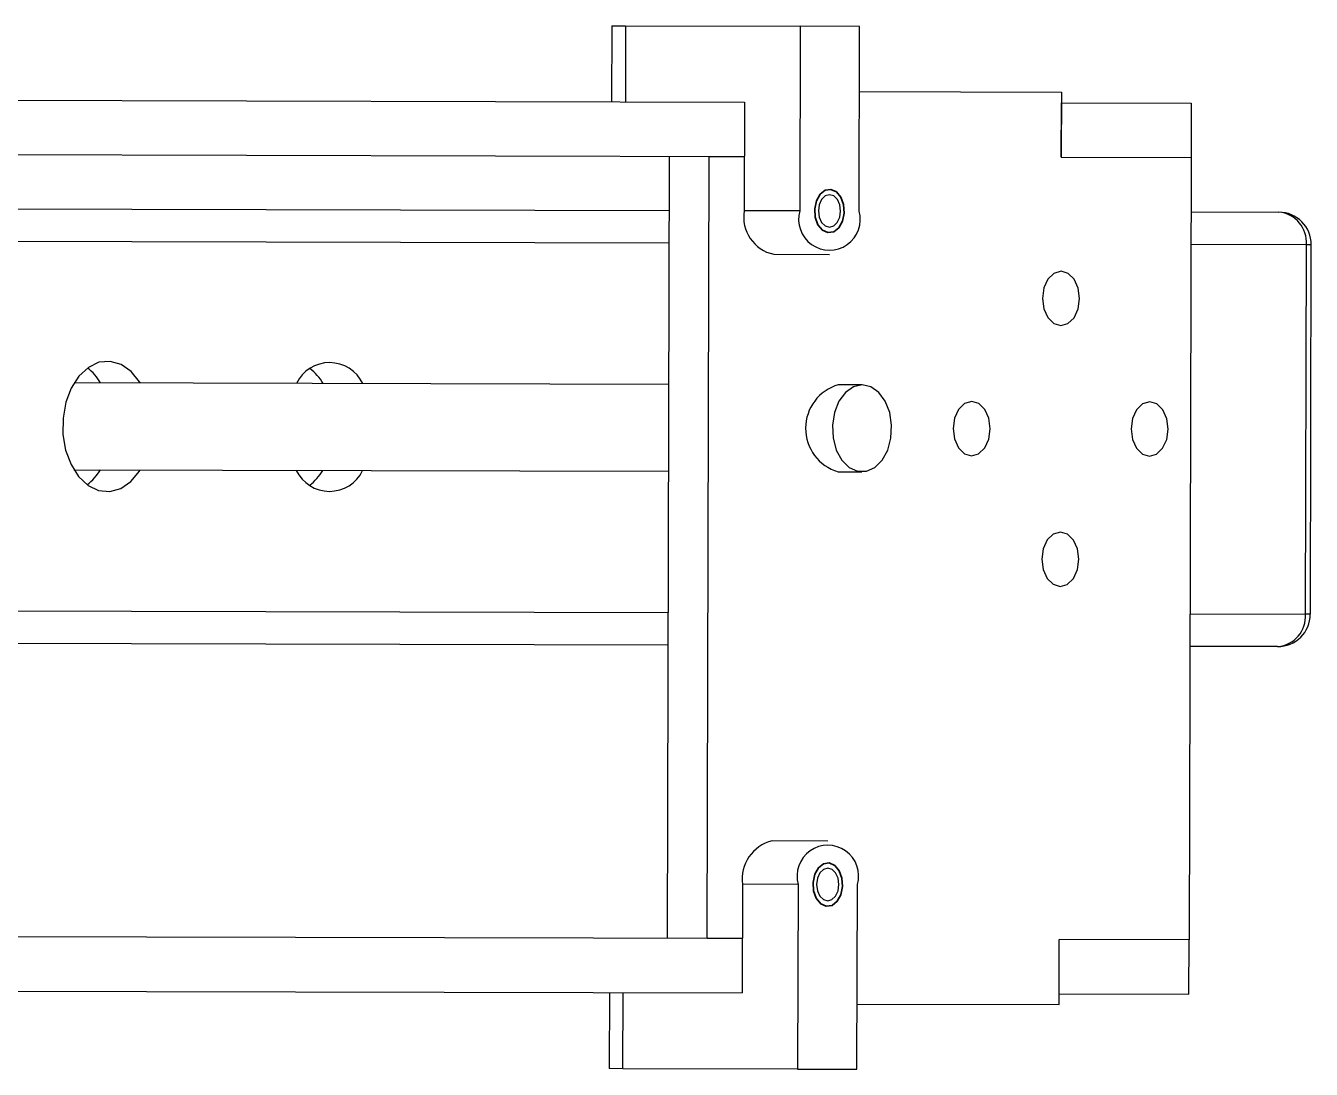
# Model space of a CAD drawing. Header units: millimetres. Extents: x -551930 to 36223, y -1733730 to 8014.
# Drawn here: x -551800.39 to -551787.07, y -1733702.9 to -1733692.09 of the extents above; entities that cross this region are included whole.
import ezdxf

# ---------------------------------------------------------------- set-up
doc = ezdxf.new("R2010")
doc.units = ezdxf.units.MM
doc.layers.get('0').update_dxf_attribs({"lineweight": 35})

msp = doc.modelspace()

# ---------------------------------------------------------------- linework, layer by layer
at = {"color": 7, "linetype": 'Continuous', "lineweight": 25}
for p, q in [((-551794.317, -1733692.094), (-551794.319, -1733692.882)), ((-551794.317, -1733692.094), (-551794.174, -1733692.095)), ((-551794.174, -1733692.095), (-551794.176, -1733692.882)), ((-551794.174, -1733692.095), (-551792.365, -1733692.099)), ((-551792.365, -1733692.099), (-551792.37, -1733694.012)), ((-551791.751, -1733692.101), (-551792.365, -1733692.099)), ((-551791.756, -1733694.013), (-551791.751, -1733692.101)), ((-551791.753, -1733692.776), (-551789.66, -1733692.781)), ((-551789.66, -1733692.781), (-551789.662, -1733693.456)), ((-551807.511, -1733692.848), (-551792.943, -1733692.885)), ((-551792.943, -1733692.885), (-551792.946, -1733694.01)), ((-551789.662, -1733693.456), (-551789.661, -1733692.894)), ((-551789.661, -1733692.894), (-551788.317, -1733692.897)), ((-551788.317, -1733692.897), (-551788.318, -1733693.459)), ((-551807.513, -1733693.411), (-551792.944, -1733693.448)), ((-551793.741, -1733701.546), (-551793.72, -1733693.446)), ((-551793.329, -1733701.547), (-551793.309, -1733693.447)), ((-551793.309, -1733693.447), (-551792.944, -1733693.448)), ((-551789.662, -1733693.456), (-551788.318, -1733693.459)), ((-551788.318, -1733693.459), (-551788.339, -1733701.559)), ((-551800.935, -1733693.99), (-551793.721, -1733694.008)), ((-551792.37, -1733694.012), (-551792.946, -1733694.01)), ((-551788.32, -1733694.022), (-551787.41, -1733694.024)), ((-551787.134, -1733698.187), (-551787.124, -1733694.363)), ((-551787.083, -1733698.188), (-551787.074, -1733694.363)), ((-551792.64, -1733694.461), (-551792.064, -1733694.462)), ((-551793.726, -1733695.808), (-551799.885, -1733695.793)), ((-551791.725, -1733695.813), (-551791.971, -1733695.813)), ((-551799.887, -1733696.693), (-551793.728, -1733696.708)), ((-551791.974, -1733696.713), (-551791.727, -1733696.713)), ((-551793.733, -1733698.508), (-551800.947, -1733698.49)), ((-551787.422, -1733698.524), (-551788.331, -1733698.522)), ((-551792.079, -1733700.537), (-551792.655, -1733700.536)), ((-551792.963, -1733700.985), (-551792.966, -1733702.11)), ((-551792.388, -1733700.987), (-551792.963, -1733700.985)), ((-551792.388, -1733700.987), (-551792.393, -1733702.899)), ((-551791.778, -1733702.901), (-551791.774, -1733700.988)), ((-551792.965, -1733701.548), (-551807.533, -1733701.511)), ((-551792.965, -1733701.548), (-551793.329, -1733701.547)), ((-551789.684, -1733702.119), (-551789.683, -1733701.556)), ((-551789.684, -1733702.231), (-551789.683, -1733701.556)), ((-551788.339, -1733701.559), (-551789.683, -1733701.556)), ((-551788.34, -1733702.122), (-551788.339, -1733701.559)), ((-551807.535, -1733702.073), (-551792.966, -1733702.11)), ((-551794.342, -1733702.107), (-551794.344, -1733702.894)), ((-551794.202, -1733702.895), (-551794.2, -1733702.107)), ((-551791.777, -1733702.226), (-551789.684, -1733702.231)), ((-551789.684, -1733702.119), (-551788.34, -1733702.122)), ((-551794.202, -1733702.895), (-551794.344, -1733702.894)), ((-551792.393, -1733702.899), (-551794.202, -1733702.895)), ((-551792.393, -1733702.899), (-551791.778, -1733702.901))]:
    msp.add_line(p, q, dxfattribs=at)
at = {"color": 8, "linetype": 'Continuous', "lineweight": 25}
for p, q in [((-551793.722, -1733694.346), (-551800.689, -1733694.328)), ((-551787.124, -1733694.363), (-551788.321, -1733694.359)), ((-551787.074, -1733694.363), (-551787.124, -1733694.363)), ((-551800.699, -1733698.153), (-551793.732, -1733698.171)), ((-551788.33, -1733698.184), (-551787.134, -1733698.187)), ((-551787.083, -1733698.188), (-551787.134, -1733698.187))]:
    msp.add_line(p, q, dxfattribs=at)
at = {"color": 7, "linetype": 'Continuous', "flags": 128}
for points in [[(-551792.21, -1733694.078), (-551792.182, -1733694.155), (-551792.136, -1733694.211), (-551792.078, -1733694.236), (-551792.019, -1733694.228), (-551791.966, -1733694.186), (-551791.928, -1733694.118), (-551791.91, -1733694.034), (-551791.916, -1733693.947), (-551791.944, -1733693.87), (-551791.99, -1733693.814), (-551792.048, -1733693.789), (-551792.107, -1733693.797), (-551792.16, -1733693.839), (-551792.198, -1733693.906), (-551792.216, -1733693.991), (-551792.21, -1733694.078)], [(-551791.934, -1733700.922), (-551791.962, -1733700.845), (-551792.008, -1733700.789), (-551792.065, -1733700.764), (-551792.125, -1733700.772), (-551792.178, -1733700.814), (-551792.216, -1733700.881), (-551792.233, -1733700.965), (-551792.228, -1733701.053), (-551792.199, -1733701.13), (-551792.153, -1733701.186), (-551792.096, -1733701.211), (-551792.036, -1733701.203), (-551791.983, -1733701.161), (-551791.945, -1733701.093), (-551791.928, -1733701.009), (-551791.934, -1733700.922)]]:
    msp.add_lwpolyline(points, dxfattribs=at)
at = {"color": 7, "linetype": 'Continuous', "lineweight": 25, "flags": 128}
for points in [[(-551792.062, -1733693.844), (-551792.107, -1733693.856), (-551792.144, -1733693.893), (-551792.169, -1733693.948), (-551792.178, -1733694.012), (-551792.169, -1733694.077), (-551792.145, -1733694.132), (-551792.107, -1733694.168), (-551792.063, -1733694.181), (-551792.019, -1733694.168), (-551791.982, -1733694.132), (-551791.957, -1733694.077), (-551791.948, -1733694.013), (-551791.956, -1733693.948), (-551791.981, -1733693.893), (-551792.018, -1733693.857), (-551792.062, -1733693.844)], [(-551789.666, -1733695.2), (-551789.593, -1733695.179), (-551789.53, -1733695.118), (-551789.489, -1733695.027), (-551789.474, -1733694.919), (-551789.488, -1733694.811), (-551789.529, -1733694.72), (-551789.592, -1733694.659), (-551789.665, -1733694.637), (-551789.738, -1733694.659), (-551789.801, -1733694.719), (-551789.843, -1733694.81), (-551789.858, -1733694.918), (-551789.843, -1733695.026), (-551789.802, -1733695.117), (-551789.74, -1733695.178), (-551789.666, -1733695.2)], [(-551799.198, -1733695.794), (-551799.206, -1733695.782), (-551799.294, -1733695.674), (-551799.399, -1733695.602), (-551799.512, -1733695.57), (-551799.627, -1733695.58), (-551799.737, -1733695.632), (-551799.835, -1733695.723), (-551799.914, -1733695.846), (-551799.97, -1733695.994), (-551799.999, -1733696.158), (-551800, -1733696.327), (-551799.972, -1733696.491), (-551799.916, -1733696.639), (-551799.838, -1733696.763), (-551799.74, -1733696.854), (-551799.631, -1733696.906), (-551799.515, -1733696.917), (-551799.402, -1733696.886), (-551799.297, -1733696.814), (-551799.208, -1733696.706), (-551799.2, -1733696.694)], [(-551791.725, -1733695.813), (-551791.815, -1733695.833), (-551791.898, -1733695.891), (-551791.965, -1733695.982), (-551792.011, -1733696.098), (-551792.032, -1733696.229), (-551792.025, -1733696.363), (-551791.992, -1733696.488), (-551791.935, -1733696.593), (-551791.86, -1733696.668), (-551791.773, -1733696.708), (-551791.681, -1733696.708), (-551791.594, -1733696.669), (-551791.518, -1733696.594), (-551791.46, -1733696.489), (-551791.427, -1733696.364), (-551791.419, -1733696.23), (-551791.439, -1733696.1), (-551791.485, -1733695.983), (-551791.552, -1733695.892), (-551791.634, -1733695.834), (-551791.725, -1733695.813)], [(-551790.591, -1733696.547), (-551790.518, -1733696.526), (-551790.455, -1733696.465), (-551790.413, -1733696.374), (-551790.398, -1733696.267), (-551790.413, -1733696.159), (-551790.454, -1733696.068), (-551790.516, -1733696.007), (-551790.59, -1733695.985), (-551790.663, -1733696.006), (-551790.726, -1733696.067), (-551790.767, -1733696.158), (-551790.782, -1733696.266), (-551790.768, -1733696.373), (-551790.727, -1733696.465), (-551790.665, -1733696.526), (-551790.591, -1733696.547)], [(-551788.748, -1733696.552), (-551788.675, -1733696.531), (-551788.613, -1733696.47), (-551788.571, -1733696.379), (-551788.556, -1733696.271), (-551788.57, -1733696.164), (-551788.612, -1733696.072), (-551788.674, -1733696.011), (-551788.747, -1733695.99), (-551788.821, -1733696.011), (-551788.883, -1733696.072), (-551788.925, -1733696.163), (-551788.94, -1733696.27), (-551788.925, -1733696.378), (-551788.884, -1733696.469), (-551788.822, -1733696.531), (-551788.748, -1733696.552)], [(-551789.673, -1733697.9), (-551789.6, -1733697.879), (-551789.537, -1733697.818), (-551789.495, -1733697.727), (-551789.481, -1733697.619), (-551789.495, -1733697.511), (-551789.536, -1733697.42), (-551789.598, -1733697.359), (-551789.672, -1733697.337), (-551789.745, -1733697.359), (-551789.808, -1733697.419), (-551789.85, -1733697.51), (-551789.864, -1733697.618), (-551789.85, -1733697.726), (-551789.809, -1733697.817), (-551789.747, -1733697.878), (-551789.673, -1733697.9)], [(-551792.081, -1733701.156), (-551792.037, -1733701.143), (-551791.999, -1733701.107), (-551791.974, -1733701.052), (-551791.965, -1733700.988), (-551791.974, -1733700.923), (-551791.999, -1733700.868), (-551792.036, -1733700.832), (-551792.08, -1733700.819), (-551792.124, -1733700.831), (-551792.162, -1733700.868), (-551792.187, -1733700.923), (-551792.196, -1733700.987), (-551792.187, -1733701.052), (-551792.162, -1733701.107), (-551792.125, -1733701.143), (-551792.081, -1733701.156)]]:
    msp.add_lwpolyline(points, dxfattribs=at)
at = {"color": 7, "linetype": 'Continuous', "lineweight": 25}
for centre, radius, start, end in [((-551792.557, -1733694.076), 0.394, 170.4276, 257.9062), ((-551792.063, -1733694.1), 0.319, 164.0086, 15.7005), ((-551787.411, -1733694.362), 0.337, 359.8546, 89.8546), ((-551787.438, -1733694.338), 0.315, 355.6114, 84.8642), ((-551797.239, -1733695.964), 0.381, 25.4786, 154.2305), ((-551800.075, -1733696.069), 0.541, 30.6538, 52.6724), ((-551797.771, -1733696.075), 0.541, 30.6538, 52.6724), ((-551791.841, -1733696.263), 0.469, 106.15, 253.5591), ((-551800.076, -1733696.415), 0.541, 307.0367, 329.0553), ((-551797.24, -1733696.535), 0.381, 205.4786, 334.2305), ((-551797.772, -1733696.421), 0.541, 307.0367, 329.0553), ((-551787.448, -1733698.21), 0.315, 274.8449, 4.0977), ((-551787.421, -1733698.187), 0.337, 269.8546, 359.8546), ((-551792.562, -1733700.931), 0.406, 103.3392, 187.7452), ((-551792.08, -1733700.9), 0.319, 344.0086, 195.7005)]:
    msp.add_arc(centre, radius, start, end, dxfattribs=at)

doc.saveas('drawing.dxf')
